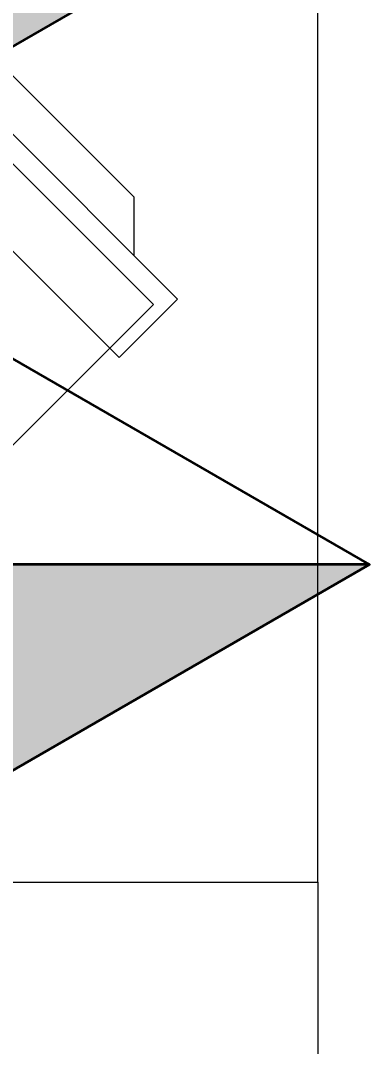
# Model space of a CAD drawing. Header units: inches. Extents: x -12418 to 57169, y -29325 to 19878.
# Drawn here: x 48649.4 to 48817.9, y 6348.1 to 6844.2 of the extents above; entities that cross this region are included whole.
import ezdxf

# ---------------------------------------------------------------- set-up
doc = ezdxf.new("R2010")
doc.units = ezdxf.units.IN
doc.header["$LTSCALE"] = 25
doc.header["$MEASUREMENT"] = 0
doc.linetypes.add('DASHDOT', pattern=[25.4, 12.7, -6.35, 0, -6.35])
doc.layers.get('0').update_dxf_attribs({"color": 8})
for name, color, linetype, lineweight in [('00-Ground Floor$0$LOADING', 253, 'Continuous', 5), ('00-Ground Floor$0$NEW Wall', 166, 'Continuous', 5), ('E-LITE-CLNG-CNDT', 6, 'DASHDOT', 35), ('T-DATA-DEVC-TYPE', 2, 'Continuous', 25), ('T-DATA-WALL @ 100', 33, 'Continuous', 35)]:
    doc.layers.add(name, color=color, linetype=linetype, lineweight=lineweight)
doc.styles.add('DC_Simplex', font='SIMPLEX.shx', dxfattribs={"width": 0.7})

# ---------------------------------------------------------------- blocks, each defined once
blk = doc.blocks.new('00-Ground Floor$0$ITCWLS1-P')
at = {"layer": '00-Ground Floor$0$LOADING'}
for p, q in [((-0.30509, 0.43, 0), (-0.30509, 0.02, 0)), ((-0.26509, 0.43, 0), (-0.26509, 0.02, 0)), ((-0.295, 0.02639), (-0.295, 0.40939)), ((-0.32509, 0.38, 0), (-0.32509, 0.07, 0)), ((-0.32509, 0.07, 0), (-0.30509, 0.05, 0)), ((-0.197, 0.02639), (-0.295, 0.02639)), ((-0.30509, 0.02, 0), (-0.26509, 0.02, 0))]:
    blk.add_line(p, q, dxfattribs=at)
blk = doc.blocks.new('00-Ground Floor$0$GF21042A-P')
for p, q in [((1.4, 0), (1.4, 0.75)), ((0, 0), (1.4, 0))]:
    blk.add_line(p, q)
blk = doc.blocks.new('*X249')
at = {"color": 0}
for p, q in [((5, 3), (5, 3)), ((5, 3), (5, 3)), ((5, 3), (5, 3)), ((5, 3), (5, 3)), ((5, 3), (5, 3)), ((5, 3), (5, 3)), ((5, 3), (5, 3)), ((5, 3), (5, 3)), ((5, 3), (5, 3)), ((5, 3), (5, 3)), ((5, 3), (5, 3)), ((5, 3), (5, 3)), ((5, 3), (5, 3)), ((5, 3), (5, 3)), ((5, 3), (5, 3)), ((5, 3), (5, 3)), ((5, 3), (5, 3)), ((5, 3), (5, 3)), ((5, 3), (5, 3)), ((5, 3), (5, 3)), ((5, 3), (5, 3)), ((5, 3), (5, 3)), ((5, 3), (5, 3)), ((5, 3), (5, 3)), ((5, 3), (5, 3)), ((5, 3), (5, 3)), ((5, 3), (5, 3)), ((5, 3), (5, 3)), ((5, 3), (5, 3)), ((5, 3), (5, 3)), ((5, 3), (5, 3)), ((5, 3), (5, 3)), ((5, 3), (5, 3)), ((5, 3), (5, 3)), ((5, 3), (5, 3)), ((5, 3), (5, 3)), ((5, 3), (5, 3)), ((5, 3), (5, 3)), ((5, 3), (5, 3)), ((5, 3), (5, 3)), ((5, 3), (5, 3)), ((5, 3), (5, 3)), ((5, 3), (5, 3)), ((5, 3), (5, 3)), ((5, 3), (5, 3)), ((5, 3), (5, 3)), ((5, 3), (5, 3)), ((5, 3), (5, 3)), ((5, 3), (5, 3)), ((5, 3), (5, 3)), ((5, 3), (5, 3)), ((5, 3), (5, 3)), ((5, 3), (5, 3)), ((5, 3), (5, 3)), ((5, 3), (5, 3)), ((5, 3), (5, 3)), ((5, 3), (5, 3)), ((5, 3), (5, 3)), ((5, 3), (5, 3)), ((5, 3), (5, 3)), ((5, 3), (5, 3)), ((5, 3), (5, 3)), ((5, 3), (5, 3)), ((5, 3), (5, 3)), ((5, 3), (5, 3)), ((5, 3), (5, 3)), ((6, 3), (5, 3)), ((5, 3), (5, 3)), ((6, 3), (5, 3)), ((5, 3), (5, 3)), ((6, 3), (5, 3)), ((5, 3), (5, 3)), ((6, 3), (5, 3)), ((5, 3), (5, 3)), ((5, 3), (5, 3)), ((5, 3), (5, 3)), ((5, 3), (5, 3)), ((5, 3), (5, 3)), ((5, 3), (5, 3)), ((5, 3), (5, 3)), ((5, 3), (5, 3)), ((5, 3), (5, 3)), ((5, 3), (5, 3)), ((5, 3), (5, 3)), ((5, 3), (5, 3)), ((5, 3), (5, 3)), ((5, 3), (5, 3)), ((5, 3), (5, 3)), ((5, 3), (5, 3)), ((5, 3), (5, 3)), ((5, 3), (5, 3)), ((5, 3), (5, 3)), ((5, 3), (5, 3)), ((5, 3), (5, 3)), ((5, 3), (5, 3)), ((5, 3), (5, 3)), ((6, 3), (6, 3)), ((6, 3), (6, 3)), ((6, 3), (6, 3)), ((6, 3), (6, 3)), ((6, 3), (6, 3)), ((6, 3), (6, 3)), ((6, 3), (6, 3)), ((6, 3), (6, 3)), ((6, 3), (6, 3)), ((6, 3), (6, 3)), ((6, 3), (6, 3)), ((6, 3), (6, 3)), ((6, 3), (6, 3)), ((6, 3), (6, 3)), ((6, 3), (6, 3)), ((6, 3), (6, 3)), ((6, 3), (6, 3)), ((6, 3), (6, 3)), ((6, 3), (6, 3)), ((6, 3), (6, 3)), ((6, 3), (6, 3)), ((6, 3), (6, 3)), ((6, 3), (6, 3)), ((6, 3), (6, 3)), ((6, 3), (6, 3)), ((6, 3), (6, 3)), ((6, 3), (6, 3)), ((6, 3), (6, 3)), ((6, 3), (6, 3)), ((6, 3), (6, 3)), ((6, 3), (6, 3)), ((6, 3), (6, 3)), ((6, 3), (6, 3)), ((6, 3), (6, 3)), ((6, 3), (6, 3)), ((6, 3), (6, 3)), ((6, 3), (6, 3)), ((6, 3), (6, 3)), ((6, 3), (6, 3)), ((6, 3), (6, 3)), ((6, 3), (6, 3)), ((6, 3), (6, 3)), ((6, 3), (6, 3)), ((6, 3), (6, 3)), ((6, 3), (6, 3)), ((6, 3), (6, 3)), ((6, 3), (6, 3)), ((6, 3), (6, 3)), ((6, 3), (6, 3)), ((6, 3), (6, 3)), ((6, 3), (6, 3)), ((6, 3), (6, 3)), ((6, 3), (6, 3)), ((6, 3), (6, 3)), ((6, 3), (6, 3)), ((6, 3), (6, 3)), ((6, 3), (6, 3)), ((6, 3), (6, 3)), ((6, 3), (6, 3)), ((6, 3), (6, 3)), ((6, 3), (6, 3)), ((6, 3), (6, 3)), ((6, 3), (6, 3)), ((6, 3), (6, 3)), ((6, 3), (6, 3)), ((6, 3), (6, 3)), ((6, 3), (6, 3)), ((6, 3), (6, 3)), ((6, 3), (6, 3)), ((6, 3), (6, 3)), ((6, 3), (6, 3)), ((6, 3), (6, 3)), ((6, 3), (6, 3)), ((6, 3), (6, 3)), ((6, 3), (6, 3)), ((6, 3), (6, 3)), ((6, 3), (6, 3)), ((6, 3), (6, 3)), ((6, 3), (6, 3)), ((6, 3), (6, 3)), ((6, 3), (6, 3)), ((6, 3), (6, 3)), ((6, 3), (6, 3)), ((6, 3), (6, 3)), ((6, 3), (6, 3)), ((6, 3), (6, 3)), ((6, 3), (6, 3)), ((6, 3), (6, 3)), ((6, 3), (6, 3)), ((6, 3), (6, 3)), ((6, 3), (6, 3)), ((6, 3), (6, 3)), ((6, 3), (6, 3)), ((6, 3), (6, 3)), ((6, 3), (6, 3)), ((6, 3), (6, 3)), ((6, 3), (6, 3)), ((6, 3), (6, 3)), ((6, 3), (6, 3)), ((6, 3), (6, 3)), ((6, 3), (6, 3)), ((6, 3), (6, 3)), ((6, 3), (6, 3)), ((6, 3), (6, 3)), ((6, 3), (6, 3)), ((6, 3), (6, 3)), ((6, 3), (6, 3)), ((6, 3), (6, 3)), ((6, 3), (6, 3)), ((6, 3), (6, 3)), ((6, 3), (6, 3)), ((6, 3), (6, 3)), ((6, 3), (6, 3)), ((6, 3), (6, 3)), ((6, 3), (6, 3)), ((6, 3), (6, 3)), ((6, 3), (6, 3)), ((6, 3), (6, 3)), ((6, 3), (6, 3)), ((6, 3), (6, 3)), ((6, 3), (6, 3)), ((6, 3), (6, 3)), ((6, 3), (6, 3)), ((6, 3), (6, 3)), ((6, 3), (6, 3)), ((6, 3), (6, 3)), ((6, 3), (6, 3)), ((6, 3), (6, 3)), ((6, 3), (6, 3)), ((6, 3), (6, 3)), ((6, 3), (6, 3)), ((6, 3), (6, 3)), ((6, 3), (6, 3)), ((6, 3), (6, 3)), ((6, 3), (6, 3)), ((6, 3), (6, 3)), ((6, 3), (6, 3)), ((6, 3), (6, 3)), ((6, 3), (6, 3)), ((6, 3), (6, 3)), ((6, 3), (6, 3)), ((6, 3), (6, 3)), ((6, 3), (6, 3)), ((6, 3), (6, 3)), ((6, 3), (6, 3)), ((6, 3), (6, 3)), ((6, 3), (6, 3)), ((6, 3), (6, 3)), ((6, 3), (6, 3)), ((6, 3), (6, 3)), ((6, 3), (6, 3)), ((6, 3), (6, 3)), ((6, 3), (6, 3)), ((6, 3), (6, 3)), ((6, 3), (6, 3)), ((6, 3), (6, 3)), ((6, 3), (6, 3)), ((6, 3), (6, 3)), ((6, 3), (6, 3)), ((6, 3), (6, 3)), ((6, 3), (6, 3)), ((6, 3), (6, 3)), ((6, 3), (6, 3)), ((6, 3), (6, 3)), ((6, 3), (6, 3)), ((6, 3), (6, 3)), ((6, 3), (6, 3)), ((6, 3), (6, 3)), ((6, 3), (6, 3)), ((6, 3), (6, 3)), ((6, 3), (6, 3)), ((6, 3), (6, 3)), ((6, 3), (6, 3)), ((6, 3), (6, 3)), ((6, 3), (6, 3)), ((6, 3), (6, 3)), ((6, 3), (6, 3)), ((6, 3), (6, 3)), ((6, 3), (6, 3)), ((6, 3), (6, 3)), ((6, 3), (6, 3)), ((6, 3), (6, 3)), ((6, 3), (6, 3)), ((6, 3), (6, 3)), ((6, 3), (6, 3)), ((6, 3), (6, 3)), ((6, 3), (6, 3)), ((6, 3), (6, 3)), ((6, 3), (6, 3)), ((6, 3), (6, 3)), ((6, 3), (6, 3)), ((6, 3), (6, 3)), ((6, 3), (6, 3)), ((6, 3), (6, 3)), ((6, 3), (6, 3)), ((6, 3), (6, 3)), ((6, 3), (6, 3)), ((6, 3), (6, 3)), ((6, 3), (6, 3)), ((6, 3), (6, 3)), ((6, 3), (6, 3)), ((6, 3), (6, 3)), ((6, 3), (6, 3)), ((6, 3), (6, 3)), ((6, 3), (5, 3)), ((6, 3), (5, 3)), ((6, 3), (5, 3)), ((6, 3), (5, 3)), ((6, 3), (5, 3)), ((6, 3), (6, 3)), ((6, 3), (6, 3)), ((6, 3), (6, 3)), ((6, 3), (6, 3)), ((6, 3), (6, 3)), ((6, 3), (6, 3)), ((6, 3), (6, 3)), ((6, 3), (6, 3)), ((6, 3), (6, 3)), ((6, 3), (6, 3)), ((6, 3), (6, 3)), ((6, 3), (6, 3)), ((6, 3), (6, 3)), ((6, 3), (6, 3)), ((6, 3), (6, 3)), ((6, 3), (6, 3)), ((6, 3), (6, 3)), ((6, 3), (6, 3)), ((6, 3), (6, 3)), ((6, 3), (6, 3)), ((6, 3), (6, 3)), ((6, 3), (6, 3)), ((6, 3), (6, 3)), ((6, 3), (6, 3)), ((6, 3), (6, 3)), ((6, 3), (6, 3)), ((6, 3), (6, 3)), ((6, 3), (6, 3)), ((6, 3), (6, 3)), ((6, 3), (6, 3)), ((6, 3), (6, 3)), ((6, 3), (6, 3)), ((6, 3), (6, 3)), ((6, 3), (6, 3)), ((6, 3), (6, 3)), ((6, 3), (6, 3)), ((6, 3), (6, 3)), ((6, 3), (6, 3)), ((6, 3), (6, 3)), ((6, 3), (6, 3)), ((6, 3), (6, 3)), ((6, 3), (6, 3)), ((6, 3), (6, 3)), ((6, 3), (6, 3)), ((6, 3), (6, 3)), ((6, 3), (6, 3)), ((6, 3), (6, 3)), ((6, 3), (6, 3)), ((6, 3), (6, 3)), ((6, 3), (6, 3)), ((6, 3), (6, 3)), ((6, 3), (6, 3)), ((6, 3), (6, 3)), ((6, 3), (6, 3)), ((6, 3), (6, 3)), ((6, 3), (6, 3)), ((6, 3), (6, 3)), ((6, 3), (6, 3)), ((6, 3), (6, 3)), ((6, 3), (6, 3)), ((6, 3), (6, 3)), ((6, 3), (6, 3)), ((6, 3), (6, 3)), ((6, 3), (6, 3)), ((6, 3), (6, 3)), ((6, 3), (6, 3)), ((6, 3), (6, 3)), ((6, 3), (6, 3)), ((6, 3), (6, 3)), ((6, 3), (6, 3)), ((6, 3), (6, 3)), ((6, 3), (6, 3)), ((6, 3), (6, 3)), ((6, 3), (6, 3)), ((6, 3), (6, 3)), ((6, 3), (6, 3)), ((6, 3), (6, 3)), ((6, 3), (6, 3)), ((6, 3), (6, 3)), ((6, 3), (6, 3)), ((6, 3), (6, 3)), ((6, 3), (6, 3)), ((6, 3), (6, 3)), ((6, 3), (6, 3)), ((6, 3), (6, 3)), ((6, 3), (6, 3)), ((6, 3), (6, 3)), ((6, 3), (6, 3)), ((6, 3), (6, 3)), ((6, 3), (6, 3)), ((6, 3), (6, 3)), ((6, 3), (6, 3)), ((6, 3), (6, 3)), ((6, 3), (6, 3)), ((6, 3), (6, 3)), ((6, 3), (6, 3)), ((6, 3), (6, 3)), ((6, 3), (6, 3)), ((6, 3), (6, 3)), ((6, 3), (6, 3)), ((6, 3), (6, 3)), ((6, 3), (6, 3)), ((6, 3), (6, 3)), ((6, 3), (6, 3)), ((6, 3), (6, 3)), ((6, 3), (6, 3)), ((6, 3), (6, 3)), ((6, 3), (6, 3)), ((6, 3), (6, 3)), ((6, 3), (6, 3)), ((6, 3), (6, 3)), ((6, 3), (6, 3)), ((6, 3), (6, 3)), ((6, 3), (6, 3)), ((6, 3), (6, 3)), ((6, 3), (6, 3)), ((6, 3), (6, 3)), ((6, 3), (6, 3)), ((6, 3), (6, 3)), ((6, 3), (6, 3)), ((6, 3), (6, 3)), ((6, 3), (6, 3)), ((6, 3), (6, 3)), ((6, 3), (6, 3)), ((6, 3), (6, 3)), ((6, 3), (6, 3)), ((6, 3), (6, 3)), ((6, 3), (6, 3)), ((6, 3), (6, 3)), ((6, 3), (6, 3)), ((6, 3), (6, 3)), ((6, 3), (6, 3)), ((6, 3), (6, 3)), ((6, 3), (6, 3)), ((6, 3), (6, 3)), ((6, 3), (6, 3)), ((6, 3), (6, 3)), ((6, 3), (6, 3)), ((6, 3), (6, 3)), ((6, 3), (6, 3)), ((6, 3), (6, 3)), ((6, 3), (6, 3)), ((6, 3), (6, 3)), ((6, 3), (6, 3)), ((6, 3), (6, 3)), ((6, 3), (6, 3)), ((6, 3), (6, 3)), ((6, 3), (6, 3)), ((6, 3), (6, 3)), ((6, 3), (6, 3)), ((6, 3), (6, 3)), ((6, 3), (6, 3)), ((6, 3), (6, 3)), ((6, 3), (6, 3)), ((6, 3), (6, 3)), ((6, 3), (6, 3)), ((6, 3), (6, 3)), ((6, 3), (6, 3)), ((6, 3), (6, 3)), ((6, 3), (6, 3)), ((6, 3), (6, 3)), ((6, 3), (6, 3)), ((6, 3), (6, 3)), ((6, 3), (6, 3)), ((6, 3), (6, 3)), ((6, 3), (6, 3)), ((6, 3), (6, 3)), ((6, 3), (6, 3)), ((6, 3), (6, 3)), ((6, 3), (6, 3)), ((6, 3), (6, 3)), ((6, 3), (6, 3)), ((6, 3), (6, 3)), ((6, 3), (6, 3)), ((6, 3), (6, 3)), ((6, 3), (6, 3)), ((6, 3), (6, 3)), ((6, 3), (6, 3)), ((6, 3), (6, 3)), ((6, 3), (6, 3)), ((6, 3), (6, 3)), ((6, 3), (6, 3)), ((6, 3), (6, 3)), ((6, 3), (6, 3)), ((6, 3), (6, 3)), ((6, 3), (6, 3)), ((6, 3), (6, 3)), ((6, 3), (6, 3)), ((6, 3), (6, 3)), ((6, 3), (6, 3)), ((6, 3), (6, 3)), ((6, 3), (6, 3)), ((6, 3), (6, 3)), ((6, 3), (6, 3)), ((6, 3), (6, 3)), ((6, 3), (6, 3)), ((6, 3), (6, 3)), ((6, 3), (6, 3)), ((6, 3), (6, 3)), ((6, 3), (6, 3)), ((6, 3), (6, 3)), ((6, 3), (6, 3)), ((6, 3), (6, 3)), ((6, 3), (6, 3)), ((6, 3), (6, 3)), ((6, 3), (6, 3)), ((6, 3), (6, 3)), ((6, 3), (6, 3)), ((6, 3), (6, 3)), ((6, 3), (6, 3)), ((6, 3), (6, 3)), ((6, 3), (6, 3)), ((6, 3), (6, 3)), ((6, 3), (6, 3)), ((6, 3), (6, 3)), ((6, 3), (6, 3)), ((6, 3), (6, 3)), ((6, 3), (6, 3)), ((6, 3), (6, 3)), ((6, 3), (6, 3)), ((6, 3), (6, 3)), ((6, 3), (6, 3)), ((6, 3), (6, 3)), ((6, 3), (6, 3)), ((6, 3), (6, 3)), ((6, 3), (6, 3)), ((6, 3), (6, 3)), ((6, 3), (6, 3)), ((6, 3), (6, 3)), ((6, 3), (6, 3)), ((6, 3), (6, 3)), ((6, 3), (6, 3)), ((6, 3), (6, 3)), ((6, 3), (6, 3)), ((6, 3), (6, 3)), ((6, 3), (6, 3)), ((6, 3), (6, 3)), ((6, 3), (6, 3)), ((6, 3), (6, 3)), ((6, 3), (6, 3)), ((6, 3), (6, 3)), ((6, 3), (6, 3)), ((6, 3), (6, 3)), ((6, 3), (6, 3)), ((6, 3), (6, 3)), ((6, 3), (6, 3)), ((6, 3), (6, 3)), ((6, 3), (6, 3)), ((6, 3), (6, 3)), ((6, 3), (6, 3)), ((6, 3), (6, 3)), ((6, 3), (6, 3)), ((6, 3), (6, 3)), ((6, 3), (6, 3)), ((6, 3), (6, 3)), ((6, 3), (6, 3)), ((6, 3), (6, 3)), ((6, 3), (6, 3)), ((6, 3), (6, 3)), ((6, 3), (6, 3)), ((6, 3), (6, 3)), ((6, 3), (6, 3)), ((6, 3), (6, 3)), ((6, 3), (6, 3)), ((6, 3), (6, 3)), ((6, 3), (6, 3)), ((6, 3), (6, 3)), ((6, 3), (6, 3)), ((6, 3), (6, 3)), ((6, 3), (6, 3)), ((6, 3), (6, 3)), ((6, 3), (6, 3)), ((6, 3), (6, 3)), ((6, 3), (6, 3)), ((6, 3), (6, 3)), ((6, 3), (6, 3)), ((6, 3), (6, 3)), ((6, 3), (6, 3)), ((6, 3), (6, 3)), ((6, 3), (6, 3)), ((6, 3), (6, 3)), ((6, 3), (6, 3)), ((6, 3), (6, 3)), ((6, 3), (6, 3)), ((6, 3), (6, 3)), ((6, 3), (6, 3)), ((6, 3), (6, 3)), ((6, 3), (6, 3)), ((6, 3), (6, 3)), ((6, 3), (6, 3)), ((6, 3), (6, 3)), ((6, 3), (6, 3)), ((6, 3), (6, 3)), ((6, 3), (6, 3)), ((6, 3), (6, 3)), ((6, 3), (6, 3)), ((6, 3), (6, 3)), ((6, 3), (6, 3)), ((6, 3), (6, 3)), ((6, 3), (6, 3)), ((6, 3), (6, 3)), ((6, 3), (6, 3)), ((6, 3), (6, 3)), ((6, 3), (6, 3)), ((6, 3), (6, 3)), ((6, 3), (6, 3)), ((6, 3), (6, 3)), ((6, 3), (6, 3)), ((6, 3), (6, 3)), ((6, 3), (6, 3)), ((6, 3), (6, 3)), ((6, 3), (6, 3)), ((6, 3), (6, 3)), ((6, 3), (6, 3)), ((6, 3), (6, 3)), ((6, 3), (6, 3)), ((6, 3), (6, 3))]:
    blk.add_line(p, q, dxfattribs=at)
blk = doc.blocks.new('*X250')
at = {"color": 0}
for p, q in [((13, 1), (13, 1)), ((13, 1), (13, 1)), ((13, 1), (13, 1)), ((13, 1), (13, 1)), ((13, 1), (13, 1)), ((13, 1), (13, 1)), ((13, 1), (13, 1)), ((13, 1), (13, 1)), ((13, 1), (13, 1)), ((13, 1), (13, 1)), ((13, 1), (13, 1)), ((13, 1), (13, 1)), ((13, 1), (13, 1)), ((13, 1), (13, 1)), ((13, 1), (13, 1)), ((13, 1), (14, 1)), ((13, 1), (14, 1)), ((13, 1), (14, 1)), ((13, 1), (13, 1)), ((13, 1), (13, 1)), ((13, 1), (13, 1)), ((13, 1), (13, 1)), ((13, 1), (13, 1)), ((13, 1), (13, 1)), ((13, 1), (13, 1)), ((13, 1), (13, 1)), ((13, 1), (13, 1)), ((13, 1), (13, 1)), ((13, 1), (13, 1)), ((13, 1), (13, 1)), ((13, 1), (13, 1)), ((13, 1), (13, 1)), ((13, 1), (13, 1)), ((13, 1), (13, 1)), ((13, 1), (13, 1)), ((13, 1), (13, 1)), ((13, 1), (13, 1)), ((13, 1), (13, 1)), ((13, 1), (13, 1)), ((13, 1), (13, 1)), ((13, 1), (13, 1)), ((13, 1), (13, 1)), ((13, 1), (13, 1)), ((13, 1), (13, 1)), ((13, 1), (13, 1)), ((13, 1), (13, 1)), ((13, 1), (13, 1)), ((13, 1), (13, 1)), ((13, 1), (13, 1)), ((13, 1), (13, 1)), ((13, 1), (13, 1)), ((13, 1), (13, 1)), ((13, 1), (13, 1)), ((13, 1), (13, 1)), ((13, 1), (13, 1)), ((13, 1), (13, 1)), ((13, 1), (13, 1)), ((13, 1), (13, 1)), ((13, 1), (13, 1)), ((13, 1), (13, 1)), ((13, 1), (13, 1)), ((13, 1), (13, 1)), ((13, 1), (13, 1)), ((13, 1), (13, 1)), ((13, 1), (13, 1)), ((13, 1), (13, 1)), ((13, 1), (13, 1)), ((13, 1), (13, 1)), ((13, 1), (13, 1)), ((13, 1), (13, 1)), ((13, 1), (13, 1)), ((13, 1), (13, 1)), ((13, 1), (13, 1)), ((13, 1), (13, 1)), ((13, 1), (13, 1)), ((13, 1), (13, 1)), ((13, 1), (13, 1)), ((13, 1), (13, 1)), ((13, 1), (13, 1)), ((13, 1), (13, 1)), ((13, 1), (13, 1)), ((13, 1), (13, 1)), ((13, 1), (13, 1)), ((13, 1), (13, 1)), ((13, 1), (13, 1)), ((13, 1), (13, 1)), ((13, 1), (13, 1)), ((13, 1), (13, 1)), ((13, 1), (13, 1)), ((13, 1), (13, 1)), ((13, 1), (13, 1)), ((13, 1), (13, 1)), ((13, 1), (13, 1)), ((13, 1), (13, 1)), ((13, 1), (13, 1)), ((13, 1), (13, 1)), ((13, 1), (13, 1)), ((13, 1), (13, 1)), ((13, 1), (13, 1)), ((13, 1), (13, 1)), ((13, 1), (13, 1)), ((13, 1), (13, 1)), ((13, 1), (13, 1)), ((13, 1), (13, 1)), ((13, 1), (13, 1)), ((13, 1), (13, 1)), ((13, 1), (13, 1)), ((13, 1), (13, 1)), ((13, 1), (13, 1)), ((13, 1), (13, 1)), ((13, 1), (13, 1)), ((13, 1), (13, 1)), ((13, 1), (13, 1)), ((13, 1), (13, 1)), ((13, 1), (13, 1)), ((13, 1), (13, 1)), ((13, 1), (13, 1)), ((13, 1), (13, 1)), ((13, 1), (13, 1)), ((13, 1), (13, 1)), ((13, 1), (13, 1)), ((13, 1), (13, 1)), ((13, 1), (13, 1)), ((13, 1), (14, 1)), ((13, 0), (13, 0)), ((13, 0), (13, 0)), ((13, 0), (13, 0)), ((13, 0), (13, 0)), ((13, 0), (13, 0)), ((13, 0), (13, 0)), ((13, 0), (13, 0)), ((13, 0), (13, 0)), ((13, 0), (13, 0)), ((13, 0), (13, 0)), ((13, 0), (13, 0)), ((13, 0), (13, 0)), ((13, 0), (13, 0)), ((13, 0), (13, 0)), ((13, 0), (13, 0)), ((13, 0), (13, 0)), ((13, 0), (13, 0)), ((13, 0), (13, 0)), ((13, 0), (13, 0)), ((13, 0), (13, 0)), ((13, 0), (13, 0)), ((13, 0), (13, 0)), ((13, 0), (13, 0)), ((13, 0), (13, 0)), ((13, 0), (13, 0)), ((13, 0), (13, 0)), ((13, 0), (13, 0)), ((13, 0), (13, 0)), ((13, 0), (13, 0)), ((13, 0), (13, 0)), ((13, 0), (13, 0)), ((13, 0), (13, 0)), ((13, 0), (13, 0)), ((13, 0), (13, 0)), ((13, 0), (13, 0)), ((13, 0), (13, 0)), ((13, 0), (13, 0)), ((13, 0), (13, 0)), ((13, 0), (13, 0)), ((13, 0), (13, 0)), ((13, 0), (13, 0)), ((13, 0), (13, 0)), ((13, 0), (13, 0)), ((13, 0), (13, 0)), ((13, 0), (13, 0)), ((13, 0), (13, 0)), ((13, 0), (13, 0)), ((13, 0), (13, 0)), ((13, 0), (14, 0)), ((13, 0), (14, 0)), ((13, 0), (13, 0)), ((13, 0), (14, 0)), ((14, 1), (14, 1)), ((14, 1), (14, 1)), ((14, 1), (14, 1)), ((14, 1), (14, 1)), ((14, 1), (14, 1)), ((14, 1), (14, 1)), ((14, 1), (14, 1)), ((14, 1), (14, 1)), ((14, 1), (14, 1)), ((14, 1), (14, 1)), ((14, 1), (14, 1)), ((14, 1), (14, 1)), ((14, 1), (14, 1)), ((14, 1), (14, 1)), ((14, 1), (14, 1)), ((14, 1), (14, 1)), ((14, 1), (14, 1)), ((14, 1), (14, 1)), ((14, 1), (14, 1)), ((14, 1), (14, 1)), ((14, 1), (14, 1)), ((14, 1), (14, 1)), ((14, 1), (14, 1)), ((14, 1), (14, 1)), ((14, 1), (14, 1)), ((14, 1), (14, 1)), ((14, 1), (14, 1)), ((14, 1), (14, 1)), ((14, 1), (14, 1)), ((14, 1), (14, 1)), ((14, 1), (14, 1)), ((14, 1), (14, 1)), ((14, 1), (14, 1)), ((14, 1), (14, 1)), ((14, 1), (14, 1)), ((14, 1), (14, 1)), ((14, 1), (14, 1)), ((14, 1), (14, 1)), ((14, 1), (14, 1)), ((14, 1), (14, 1)), ((14, 1), (14, 1)), ((14, 1), (14, 1)), ((14, 1), (14, 1)), ((14, 1), (14, 1)), ((14, 1), (14, 1)), ((14, 1), (14, 1)), ((14, 1), (14, 1)), ((14, 1), (14, 1)), ((14, 1), (14, 1)), ((14, 1), (14, 1)), ((14, 1), (14, 1)), ((14, 1), (14, 1)), ((14, 1), (14, 1)), ((14, 1), (14, 1)), ((14, 1), (14, 1)), ((14, 1), (14, 1)), ((14, 1), (14, 1)), ((14, 1), (14, 1)), ((14, 1), (14, 1)), ((14, 1), (14, 1)), ((14, 1), (14, 1)), ((14, 1), (14, 1)), ((14, 1), (14, 1)), ((14, 1), (14, 1)), ((14, 1), (14, 1)), ((14, 1), (14, 1)), ((14, 1), (14, 1)), ((14, 1), (14, 1)), ((14, 1), (14, 1)), ((14, 1), (14, 1)), ((14, 1), (14, 1)), ((14, 1), (14, 1)), ((14, 1), (14, 1)), ((14, 1), (14, 1)), ((14, 1), (14, 1)), ((14, 1), (14, 1)), ((14, 1), (14, 1)), ((14, 1), (14, 1)), ((14, 1), (14, 1)), ((14, 1), (14, 1)), ((14, 1), (14, 1)), ((14, 1), (14, 1)), ((14, 1), (14, 1)), ((14, 1), (14, 1)), ((14, 1), (14, 1)), ((14, 1), (14, 1)), ((14, 1), (14, 1)), ((14, 1), (14, 1)), ((14, 1), (14, 1)), ((14, 1), (14, 1)), ((14, 1), (14, 1)), ((14, 1), (14, 1)), ((14, 1), (14, 1)), ((14, 1), (14, 1)), ((14, 0), (14, 0)), ((14, 0), (14, 0)), ((14, 0), (14, 0)), ((14, 0), (14, 0)), ((14, 0), (14, 0)), ((14, 0), (14, 0)), ((14, 0), (14, 0)), ((14, 0), (14, 0)), ((14, 0), (14, 0)), ((14, 0), (14, 0)), ((14, 0), (14, 0)), ((14, 0), (14, 0)), ((14, 0), (14, 0)), ((14, 0), (14, 0)), ((14, 0), (14, 0)), ((14, 0), (14, 0)), ((14, 0), (14, 0)), ((14, 0), (14, 0)), ((14, 0), (14, 0)), ((14, 0), (14, 0)), ((14, 0), (14, 0)), ((14, 0), (14, 0)), ((14, 0), (14, 0)), ((14, 0), (14, 0)), ((14, 0), (14, 0)), ((14, 0), (14, 0)), ((14, 0), (14, 0)), ((14, 0), (14, 0)), ((14, 0), (14, 0)), ((14, 0), (14, 0)), ((14, 0), (14, 0)), ((14, 0), (14, 0)), ((14, 0), (14, 0)), ((14, 0), (14, 0)), ((14, 0), (14, 0)), ((14, 0), (14, 0)), ((14, 0), (14, 0)), ((14, 0), (14, 0)), ((14, 0), (14, 0)), ((14, 0), (14, 0)), ((14, 0), (14, 0)), ((14, 0), (14, 0)), ((14, 0), (14, 0)), ((14, 0), (14, 0)), ((14, 0), (14, 0)), ((14, 0), (14, 0)), ((14, 0), (14, 0)), ((14, 0), (14, 0)), ((13, 0), (13, 0)), ((13, 0), (14, 0)), ((13, 0), (13, 0)), ((13, 0), (14, 0)), ((13, 0), (13, 0)), ((13, 0), (14, 0)), ((13, 0), (13, 0)), ((13, 0), (13, 0)), ((13, 0), (13, 0)), ((13, 0), (13, 0)), ((13, 0), (14, 0)), ((13, 0), (13, 0)), ((13, 0), (14, 0)), ((13, 0), (13, 0)), ((13, 0), (14, 0)), ((13, 0), (13, 0)), ((13, 0), (14, 0)), ((13, 0), (13, 0)), ((13, 0), (14, 0)), ((13, 0), (13, 0)), ((13, 0), (14, 0)), ((13, 0), (13, 0)), ((13, 0), (14, 0)), ((13, 0), (13, 0)), ((13, 0), (13, 0)), ((13, 0), (13, 0)), ((13, 0), (14, 0)), ((13, 0), (13, 0)), ((13, 0), (14, 0)), ((13, 0), (13, 0)), ((13, 0), (14, 0)), ((13, 0), (13, 0)), ((13, 0), (14, 0)), ((13, 0), (13, 0)), ((13, 0), (13, 0)), ((13, 0), (13, 0)), ((13, 0), (13, 0)), ((13, 0), (13, 0)), ((13, 0), (13, 0)), ((13, 0), (13, 0)), ((13, 0), (13, 0)), ((13, 0), (13, 0)), ((13, 0), (13, 0)), ((13, 0), (13, 0)), ((13, 0), (13, 0)), ((13, 0), (13, 0)), ((13, 0), (13, 0)), ((13, 0), (13, 0)), ((13, 0), (13, 0)), ((13, 0), (13, 0)), ((13, 0), (13, 0)), ((13, 0), (13, 0)), ((13, 0), (13, 0)), ((13, 0), (13, 0)), ((13, 0), (13, 0)), ((13, 0), (13, 0)), ((13, 0), (13, 0)), ((13, 0), (13, 0)), ((13, 0), (13, 0)), ((13, 0), (13, 0)), ((13, 0), (13, 0)), ((13, 0), (13, 0)), ((13, 0), (13, 0)), ((13, 0), (13, 0)), ((13, -1), (13, -1)), ((13, -1), (13, -1)), ((13, -1), (13, -1)), ((13, -1), (13, -1)), ((13, -1), (13, -1)), ((13, -1), (14, -1)), ((13, -1), (13, -1)), ((14, 0), (14, 0)), ((14, 0), (14, 0)), ((14, 0), (14, 0)), ((14, 0), (14, 0)), ((14, 0), (14, 0)), ((14, 0), (14, 0)), ((14, 0), (14, 0)), ((14, 0), (14, 0)), ((14, 0), (14, 0)), ((14, 0), (14, 0)), ((14, 0), (14, 0)), ((14, 0), (14, 0)), ((14, 0), (14, 0)), ((14, 0), (14, 0)), ((14, 0), (14, 0)), ((13, 0), (14, 0)), ((14, 0), (14, 0)), ((14, 0), (14, 0)), ((14, 0), (14, 0)), ((14, 0), (14, 0)), ((14, 0), (14, 0)), ((14, 0), (14, 0)), ((14, 0), (14, 0)), ((14, 0), (14, 0)), ((14, 0), (14, 0)), ((14, 0), (14, 0)), ((14, 0), (14, 0)), ((14, 0), (14, 0)), ((14, 0), (14, 0)), ((14, 0), (14, 0)), ((14, 0), (14, 0)), ((14, 0), (14, 0)), ((14, 0), (14, 0)), ((14, 0), (14, 0)), ((14, 0), (14, 0)), ((14, 0), (14, 0)), ((14, 0), (14, 0)), ((14, 0), (14, 0)), ((14, 0), (14, 0)), ((14, 0), (14, 0)), ((14, 0), (14, 0)), ((14, 0), (14, 0)), ((14, 0), (14, 0)), ((14, 0), (14, 0)), ((14, 0), (14, 0)), ((14, 0), (14, 0)), ((14, 0), (14, 0)), ((14, 0), (14, 0)), ((14, 0), (14, 0)), ((14, 0), (14, 0)), ((14, -1), (14, -1)), ((14, -1), (14, -1)), ((14, -1), (14, -1)), ((14, -1), (14, -1)), ((14, -1), (14, -1))]:
    blk.add_line(p, q, dxfattribs=at)
blk = doc.blocks.new('00-Ground Floor$0$GF21046-P')
for p, q in [((0.4, 0.45), (-0.4, 0.45)), ((0.4, 0), (0.4, 0.45))]:
    blk.add_line(p, q)
for points in [[(0.4, 0.45), (0.4, 0.45), (0.4, 0.45), (0.4, 0.45), (0.4, 0.45), (0.4, 0.45), (0.4, 0.45), (0.4, 0.45), (0.4, 0.45), (0.4, 0.45), (0.4, 0.45), (0.4, 0.45), (0.4, 0.45), (0.4, 0.45), (0.4, 0.45), (0.4, 0.45), (0.4, 0.45), (0.4, 0.45), (0.4, 0.45), (0.4, 0.45), (0.4, 0.45), (0.4, 0.45), (0.4, 0.45), (0.4, 0.45), (0.4, 0.45), (0.4, 0.45), (0.4, 0.45), (0.4, 0.45), (0.4, 0.45), (0.4, 0.45), (0.4, 0.45), (0.4, 0.45), (0.4, 0.45), (0.4, 0.45), (0.4, 0.45), (0.4, 0.45), (0.4, 0.45), (0.4, 0.45), (0.4, 0.45), (0.4, 0.45), (0.4, 0.45), (0.4, 0.45), (0.4, 0.45), (0.4, 0.45), (0.4, 0.45), (0.4, 0.45), (0.4, 0.45), (0.4, 0.45), (0.4, 0.45), (0.4, 0.45), (0.4, 0.45), (0.4, 0.45), (0.4, 0.45), (0.4, 0.45), (0.4, 0.45), (0.4, 0.45), (0.4, 0.45), (0.4, 0.45), (0.4, 0.45), (0.4, 0.45), (0.4, 0.45), (0.4, 0.45), (0.4, 0.45), (0.4, 0.45), (0.4, 0.45), (0.4, 0.45), (0.4, 0.45), (0.4, 0.45), (0.4, 0.45), (0.4, 0.45), (0.4, 0.45), (0.4, 0.45), (0.4, 0.45), (0.4, 0.45), (0.4, 0.45), (0.4, 0.45), (0.4, 0.45), (0.4, 0.45), (0.4, 0.45), (0.4, 0.45), (0.4, 0.45), (0.4, 0.45), (0.4, 0.45), (0.4, 0.45), (0.4, 0.45), (0.4, 0.45), (0.4, 0.45), (0.4, 0.45), (0.4, 0.45), (0.4, 0.45), (0.4, 0.45), (0.4, 0.45), (0.4, 0.45), (0.4, 0.45), (0.4, 0.45), (0.4, 0.45), (0.4, 0.45), (0.4, 0.45), (0.4, 0.45), (0.4, 0.45), (0.4, 0.45), (0.4, 0.45), (0.4, 0.45), (0.4, 0.45), (0.4, 0.45), (0.4, 0.45), (0.4, 0.45), (0.4, 0.45), (0.4, 0.45), (0.4, 0.45), (0.4, 0.45), (0.4, 0.45), (0.4, 0.45), (0.4, 0.45), (0.4, 0.45), (0.4, 0.45), (0.4, 0.45), (0.4, 0.45), (0.4, 0.45), (0.4, 0.45), (0.4, 0.45), (0.4, 0.45), (0.4, 0.45), (0.4, 0.45), (0.4, 0.45), (0.4, 0.45), (0.4, 0.45), (0.4, 0.45), (0.4, 0.45), (0.4, 0.45), (0.4, 0.45), (0.4, 0.45), (0.4, 0.45), (0.4, 0.45), (0.4, 0.45), (0.4, 0.45), (0.4, 0.45), (0.4, 0.45), (0.4, 0.45), (0.4, 0.45), (0.4, 0.45), (0.4, 0.45), (0.4, 0.45), (0.4, 0.45), (0.4, 0.45), (0.4, 0.45), (0.4, 0.45), (0.4, 0.45), (0.4, 0.45), (0.4, 0.45), (0.4, 0.45), (0.4, 0.45), (0.4, 0.45), (0.4, 0.45), (0.4, 0.45), (0.4, 0.45), (0.4, 0.45), (0.4, 0.45), (0.4, 0.45), (0.4, 0.45), (0.4, 0.45), (0.4, 0.45), (0.4, 0.45), (0.4, 0.45), (0.4, 0.45), (0.4, 0.45), (0.4, 0.45), (0.4, 0.45), (0.4, 0.45), (0.4, 0.45), (0.4, 0.45), (0.4, 0.45), (0.4, 0.45), (0.4, 0.45), (0.4, 0.45), (0.4, 0.45), (0.4, 0.45), (0.4, 0.45), (0.4, 0.45), (0.4, 0.45), (0.4, 0.45), (0.4, 0.45), (0.4, 0.45), (0.4, 0.45), (0.4, 0.45), (0.4, 0.45), (0.4, 0.45), (0.4, 0.45), (0.4, 0.45), (0.4, 0.45), (0.4, 0.45), (0.4, 0.45), (0.4, 0.45), (0.4, 0.45), (0.4, 0.45), (0.4, 0.45), (0.4, 0.45), (0.4, 0.45), (0.4, 0.45), (0.4, 0.45), (0.4, 0.45), (0.4, 0.45), (0.4, 0.45), (0.4, 0.45), (0.4, 0.45), (0.4, 0.45), (0.4, 0.45), (0.4, 0.45), (0.4, 0.45), (0.4, 0.45), (0.4, 0.45), (0.4, 0.45), (0.4, 0.45), (0.4, 0.45), (0.4, 0.45), (0.4, 0.45), (0.4, 0.45), (0.4, 0.45), (0.4, 0.45)], [(0.4, 0.45), (0.4, 0.45), (0.4, 0.45), (0.4, 0.45), (0.4, 0.45), (0.4, 0.45), (0.4, 0.45), (0.4, 0.45), (0.4, 0.45), (0.4, 0.45), (0.4, 0.45), (0.4, 0.45), (0.4, 0.45), (0.4, 0.45), (0.4, 0.45), (0.4, 0.45), (0.4, 0.45), (0.4, 0.45), (0.4, 0.45), (0.4, 0.45), (0.4, 0.45), (0.4, 0.45), (0.4, 0.45), (0.4, 0.45), (0.4, 0.45), (0.4, 0.45), (0.4, 0.45), (0.4, 0.45), (0.4, 0.45), (0.4, 0.45), (0.4, 0.45), (0.4, 0.45), (0.4, 0.45), (0.4, 0.45), (0.4, 0.45), (0.4, 0.45), (0.4, 0.45), (0.4, 0.45), (0.4, 0.45), (0.4, 0.45), (0.4, 0.45), (0.4, 0.45), (0.4, 0.45), (0.4, 0.45), (0.4, 0.45), (0.4, 0.45), (0.4, 0.45), (0.4, 0.45), (0.4, 0.45), (0.4, 0.45), (0.4, 0.45), (0.4, 0.45), (0.4, 0.45), (0.4, 0.45), (0.4, 0.45), (0.4, 0.45), (0.4, 0.45), (0.4, 0.45), (0.4, 0.45), (0.4, 0.45), (0.4, 0.45), (0.4, 0.45), (0.4, 0.45), (0.4, 0.45), (0.4, 0.45), (0.4, 0.45), (0.4, 0.45), (0.4, 0.45), (0.4, 0.45), (0.4, 0.45), (0.4, 0.45), (0.4, 0.45), (0.4, 0.45), (0.4, 0.45), (0.4, 0.45), (0.4, 0.45), (0.4, 0.45), (0.4, 0.45), (0.4, 0.45), (0.4, 0.45), (0.4, 0.45), (0.4, 0.45), (0.4, 0.45), (0.4, 0.45), (0.4, 0.45), (0.4, 0.45), (0.4, 0.45), (0.4, 0.45), (0.4, 0.45), (0.4, 0.45), (0.4, 0.45), (0.4, 0.45), (0.4, 0.45), (0.4, 0.45), (0.4, 0.45), (0.4, 0.45), (0.4, 0.45), (0.4, 0.45), (0.4, 0.45), (0.4, 0.45), (0.4, 0.45), (0.4, 0.45), (0.4, 0.45), (0.4, 0.45), (0.4, 0.45), (0.4, 0.45), (0.4, 0.45), (0.4, 0.45), (0.4, 0.45), (0.4, 0.45), (0.4, 0.45), (0.4, 0.45), (0.4, 0.45), (0.4, 0.45), (0.4, 0.45), (0.4, 0.45), (0.4, 0.45), (0.4, 0.45), (0.4, 0.45), (0.4, 0.45), (0.4, 0.45), (0.4, 0.45), (0.4, 0.45), (0.4, 0.45), (0.4, 0.45), (0.4, 0.45), (0.4, 0.45), (0.4, 0.45), (0.4, 0.45), (0.4, 0.45), (0.4, 0.45), (0.4, 0.45), (0.4, 0.45), (0.4, 0.45), (0.4, 0.45), (0.4, 0.45), (0.4, 0.45), (0.4, 0.45), (0.4, 0.45), (0.4, 0.45), (0.4, 0.45), (0.4, 0.45), (0.4, 0.45), (0.4, 0.45), (0.4, 0.45), (0.4, 0.45), (0.4, 0.45), (0.4, 0.45), (0.4, 0.45), (0.4, 0.45), (0.4, 0.45), (0.4, 0.45), (0.4, 0.45), (0.4, 0.45), (0.4, 0.45), (0.4, 0.45), (0.4, 0.45), (0.4, 0.45), (0.4, 0.45), (0.4, 0.45), (0.4, 0.45), (0.4, 0.45), (0.4, 0.45), (0.4, 0.45), (0.4, 0.45), (0.4, 0.45), (0.4, 0.45), (0.4, 0.45), (0.4, 0.45), (0.4, 0.45), (0.4, 0.45), (0.4, 0.45), (0.4, 0.45), (0.4, 0.45), (0.4, 0.45), (0.4, 0.45), (0.4, 0.45), (0.4, 0.45), (0.4, 0.45), (0.4, 0.45), (0.4, 0.45), (0.4, 0.45), (0.4, 0.45), (0.4, 0.45), (0.4, 0.45), (0.4, 0.45), (0.4, 0.45), (0.4, 0.45), (0.4, 0.45), (0.4, 0.45), (0.4, 0.45), (0.4, 0.45), (0.4, 0.45), (0.4, 0.45), (0.4, 0.45), (0.4, 0.45), (0.4, 0.45), (0.4, 0.45), (0.4, 0.45), (0.4, 0.45), (0.4, 0.45), (0.4, 0.45), (0.4, 0.45), (0.4, 0.45), (0.4, 0.45), (0.4, 0.45), (0.4, 0.45), (0.4, 0.45), (0.4, 0.45), (0.4, 0.45), (0.4, 0.45), (0.4, 0.45), (0.4, 0.45), (0.4, 0.45)], [(0.4, 0.45), (0.4, 0.45), (0.4, 0.45), (0.4, 0.45), (0.4, 0.45), (0.4, 0.45), (0.4, 0.45), (0.4, 0.45), (0.4, 0.45), (0.4, 0.45), (0.4, 0.45), (0.4, 0.45), (0.4, 0.45), (0.4, 0.45), (0.4, 0.45), (0.4, 0.45), (0.4, 0.45), (0.4, 0.45), (0.4, 0.45), (0.4, 0.45), (0.4, 0.45), (0.4, 0.45), (0.4, 0.45), (0.4, 0.45), (0.4, 0.45), (0.4, 0.45), (0.4, 0.45), (0.4, 0.45), (0.4, 0.45), (0.4, 0.45), (0.4, 0.45), (0.4, 0.45), (0.4, 0.45), (0.4, 0.45), (0.4, 0.45), (0.4, 0.45), (0.4, 0.45), (0.4, 0.45), (0.4, 0.45), (0.4, 0.45), (0.4, 0.45), (0.4, 0.45), (0.4, 0.45), (0.4, 0.45), (0.4, 0.45), (0.4, 0.45), (0.4, 0.45), (0.4, 0.45), (0.4, 0.45), (0.4, 0.45), (0.4, 0.45), (0.4, 0.45), (0.4, 0.45), (0.4, 0.45), (0.4, 0.45), (0.4, 0.45), (0.4, 0.45), (0.4, 0.45), (0.4, 0.45), (0.4, 0.45), (0.4, 0.45), (0.4, 0.45), (0.4, 0.45), (0.4, 0.45), (0.4, 0.45), (0.4, 0.45), (0.4, 0.45), (0.4, 0.45), (0.4, 0.45), (0.4, 0.45), (0.4, 0.45), (0.4, 0.45), (0.4, 0.45), (0.4, 0.45), (0.4, 0.45), (0.4, 0.45), (0.4, 0.45), (0.4, 0.45), (0.4, 0.45), (0.4, 0.45), (0.4, 0.45), (0.4, 0.45), (0.4, 0.45), (0.4, 0.45), (0.4, 0.45), (0.4, 0.45), (0.4, 0.45), (0.4, 0.45), (0.4, 0.45), (0.4, 0.45), (0.4, 0.45), (0.4, 0.45), (0.4, 0.45), (0.4, 0.45), (0.4, 0.45), (0.4, 0.45), (0.4, 0.45), (0.4, 0.45), (0.4, 0.45), (0.4, 0.45), (0.4, 0.45), (0.4, 0.45), (0.4, 0.45), (0.4, 0.45), (0.4, 0.45), (0.4, 0.45), (0.4, 0.45), (0.4, 0.45), (0.4, 0.45), (0.4, 0.45), (0.4, 0.45), (0.4, 0.45), (0.4, 0.45), (0.4, 0.45), (0.4, 0.45), (0.4, 0.45), (0.4, 0.45), (0.4, 0.45), (0.4, 0.45), (0.4, 0.45), (0.4, 0.45), (0.4, 0.45), (0.4, 0.45), (0.4, 0.45), (0.4, 0.45), (0.4, 0.45), (0.4, 0.45), (0.4, 0.45), (0.4, 0.45), (0.4, 0.45), (0.4, 0.45), (0.4, 0.45), (0.4, 0.45), (0.4, 0.45), (0.4, 0.45), (0.4, 0.45), (0.4, 0.45), (0.4, 0.45), (0.4, 0.45), (0.4, 0.45), (0.4, 0.45), (0.4, 0.45), (0.4, 0.45), (0.4, 0.45), (0.4, 0.45), (0.4, 0.45), (0.4, 0.45), (0.4, 0.45), (0.4, 0.45), (0.4, 0.45), (0.4, 0.45), (0.4, 0.45), (0.4, 0.45), (0.4, 0.45), (0.4, 0.45), (0.4, 0.45), (0.4, 0.45), (0.4, 0.45), (0.4, 0.45), (0.4, 0.45), (0.4, 0.45), (0.4, 0.45), (0.4, 0.45), (0.4, 0.45), (0.4, 0.45), (0.4, 0.45), (0.4, 0.45), (0.4, 0.45), (0.4, 0.45), (0.4, 0.45), (0.4, 0.45), (0.4, 0.45), (0.4, 0.45), (0.4, 0.45), (0.4, 0.45), (0.4, 0.45), (0.4, 0.45), (0.4, 0.45), (0.4, 0.45), (0.4, 0.45), (0.4, 0.45), (0.4, 0.45), (0.4, 0.45), (0.4, 0.45), (0.4, 0.45), (0.4, 0.45), (0.4, 0.45), (0.4, 0.45), (0.4, 0.45), (0.4, 0.45), (0.4, 0.45), (0.4, 0.45), (0.4, 0.45), (0.4, 0.45), (0.4, 0.45), (0.4, 0.45), (0.4, 0.45), (0.4, 0.45), (0.4, 0.45), (0.4, 0.45), (0.4, 0.45), (0.4, 0.45), (0.4, 0.45), (0.4, 0.45), (0.4, 0.45), (0.4, 0.45), (0.4, 0.45), (0.4, 0.45), (0.4, 0.45), (0.4, 0.45), (0.4, 0.45), (0.4, 0.45), (0.4, 0.45), (0.4, 0.45), (0.4, 0.45), (0.4, 0.45), (0.4, 0.45), (0.4, 0.45), (0.4, 0.45), (0.4, 0.45), (0.4, 0.45), (0.4, 0.45), (0.4, 0.45), (0.4, 0.45), (0.4, 0.45), (0.4, 0.45), (0.4, 0.45), (0.4, 0.45), (0.4, 0.45), (0.4, 0.45), (0.4, 0.45), (0.4, 0.45), (0.4, 0.45), (0.4, 0.45), (0.4, 0.45), (0.4, 0.45), (0.4, 0.45), (0.4, 0.45), (0.4, 0.45), (0.4, 0.45), (0.4, 0.45), (0.4, 0.45), (0.4, 0.45), (0.4, 0.45), (0.4, 0.45), (0.4, 0.45), (0.4, 0.45), (0.4, 0.45), (0.4, 0.45), (0.4, 0.45), (0.4, 0.45), (0.4, 0.45), (0.4, 0.45), (0.4, 0.45), (0.4, 0.45), (0.4, 0.45), (0.4, 0.45), (0.4, 0.45), (0.4, 0.45), (0.4, 0.45), (0.4, 0.45), (0.4, 0.45), (0.4, 0.45), (0.4, 0.45), (0.4, 0.45), (0.4, 0.45), (0.4, 0.45), (0.4, 0.45), (0.4, 0.45), (0.4, 0.45), (0.4, 0.45), (0.4, 0.45), (0.4, 0.45), (0.4, 0.45), (0.4, 0.45), (0.4, 0.45), (0.4, 0.45)]]:
    blk.add_lwpolyline(points, close=True)
at = {"layer": '00-Ground Floor$0$NEW Wall', "color": 8, "linetype": 'Continuous'}
for points in [[(0.4, 0.45), (0.4, 0.45), (0.4, 0.45), (0.4, 0.45), (0.4, 0.45), (0.4, 0.45), (0.4, 0.45), (0.4, 0.45), (0.4, 0.45)], [(0.4, 0.45), (0.4, 0.45), (0.4, 0.45), (0.4, 0.45), (0.4, 0.45), (0.4, 0.45), (0.4, 0.45), (0.4, 0.45), (0.4, 0.45), (0.4, 0.45)], [(0.4, 0.45), (0.4, 0.45), (0.4, 0.45), (0.4, 0.45), (0.4, 0.45), (0.4, 0.45), (0.4, 0.45), (0.4, 0.45), (0.4, 0.45), (0.4, 0.45), (0.4, 0.45), (0.4, 0.45), (0.4, 0.45), (0.4, 0.45), (0.4, 0.45), (0.4, 0.45), (0.4, 0.45), (0.4, 0.45)], [(0.4, 0.45), (0.4, 0.45), (0.4, 0.45), (0.4, 0.45), (0.4, 0.45), (0.4, 0.45), (0.4, 0.45)], [(0.4, 0.45), (0.4, 0.45), (0.4, 0.45), (0.4, 0.45), (0.4, 0.45), (0.4, 0.45), (0.4, 0.45), (0.4, 0.45)], [(0.4, 0.45), (0.4, 0.45), (0.4, 0.45), (0.4, 0.45), (0.4, 0.45), (0.4, 0.45), (0.4, 0.45), (0.4, 0.45), (0.4, 0.45), (0.4, 0.45), (0.4, 0.45), (0.4, 0.45)], [(0.4, 0.45), (0.4, 0.45), (0.4, 0.45), (0.4, 0.45), (0.4, 0.45), (0.4, 0.45), (0.4, 0.45), (0.4, 0.45), (0.4, 0.45), (0.4, 0.45)], [(0.4, 0.45), (0.4, 0.45), (0.4, 0.45), (0.4, 0.45), (0.4, 0.45), (0.4, 0.45), (0.4, 0.45), (0.4, 0.45), (0.4, 0.45), (0.4, 0.45), (0.4, 0.45), (0.4, 0.45), (0.4, 0.45), (0.4, 0.45), (0.4, 0.45)], [(0.4, 0.45), (0.4, 0.45), (0.4, 0.45), (0.4, 0.45), (0.4, 0.45), (0.4, 0.45), (0.4, 0.45), (0.4, 0.45), (0.4, 0.45), (0.4, 0.45)], [(0.4, 0.45), (0.4, 0.45), (0.4, 0.45), (0.4, 0.45), (0.4, 0.45), (0.4, 0.45), (0.4, 0.45), (0.4, 0.45), (0.4, 0.45), (0.4, 0.45)], [(0.4, 0.45), (0.4, 0.45), (0.4, 0.45), (0.4, 0.45), (0.4, 0.45), (0.4, 0.45), (0.4, 0.45), (0.4, 0.45), (0.4, 0.45), (0.4, 0.45), (0.4, 0.45), (0.4, 0.45), (0.4, 0.45), (0.4, 0.45), (0.4, 0.45), (0.4, 0.45), (0.4, 0.45), (0.4, 0.45), (0.4, 0.45), (0.4, 0.45), (0.4, 0.45), (0.4, 0.45), (0.4, 0.45), (0.4, 0.45), (0.4, 0.45), (0.4, 0.45), (0.4, 0.45), (0.4, 0.45), (0.4, 0.45), (0.4, 0.45), (0.4, 0.45), (0.4, 0.45), (0.4, 0.45), (0.4, 0.45), (0.4, 0.45), (0.4, 0.45), (0.4, 0.45), (0.4, 0.45), (0.4, 0.45), (0.4, 0.45), (0.4, 0.45), (0.4, 0.45), (0.4, 0.45), (0.4, 0.45), (0.4, 0.45), (0.4, 0.45), (0.4, 0.45), (0.4, 0.45), (0.4, 0.45), (0.4, 0.45), (0.4, 0.45), (0.4, 0.45), (0.4, 0.45), (0.4, 0.45), (0.4, 0.45), (0.4, 0.45), (0.4, 0.45), (0.4, 0.45), (0.4, 0.45), (0.4, 0.45), (0.4, 0.45), (0.4, 0.45), (0.4, 0.45), (0.4, 0.45), (0.4, 0.45), (0.4, 0.45), (0.4, 0.45), (0.4, 0.45), (0.4, 0.45), (0.4, 0.45), (0.4, 0.45), (0.4, 0.45), (0.4, 0.45), (0.4, 0.45), (0.4, 0.45), (0.4, 0.45), (0.4, 0.45), (0.4, 0.45), (0.4, 0.45), (0.4, 0.45), (0.4, 0.45), (0.4, 0.45), (0.4, 0.45), (0.4, 0.45), (0.4, 0.45), (0.4, 0.45), (0.4, 0.45), (0.4, 0.45), (0.4, 0.45), (0.4, 0.45), (0.4, 0.45), (0.4, 0.45), (0.4, 0.45), (0.4, 0.45), (0.4, 0.45), (0.4, 0.45), (0.4, 0.45), (0.4, 0.45), (0.4, 0.45), (0.4, 0.45), (0.4, 0.45), (0.4, 0.45), (0.4, 0.45), (0.4, 0.45), (0.4, 0.45), (0.4, 0.45), (0.4, 0.45), (0.4, 0.45), (0.4, 0.45), (0.4, 0.45), (0.4, 0.45)], [(0.4, 0.45), (0.4, 0.45), (0.4, 0.45), (0.4, 0.45), (0.4, 0.45), (0.4, 0.45), (0.4, 0.45)], [(0.4, 0.45), (0.4, 0.45), (0.4, 0.45), (0.4, 0.45), (0.4, 0.45), (0.4, 0.45), (0.4, 0.45), (0.4, 0.45), (0.4, 0.45), (0.4, 0.45), (0.4, 0.45), (0.4, 0.45), (0.4, 0.45), (0.4, 0.45), (0.4, 0.45), (0.4, 0.45), (0.4, 0.45), (0.4, 0.45), (0.4, 0.45), (0.4, 0.45), (0.4, 0.45), (0.4, 0.45), (0.4, 0.45), (0.4, 0.45), (0.4, 0.45), (0.4, 0.45), (0.4, 0.45), (0.4, 0.45), (0.4, 0.45), (0.4, 0.45), (0.4, 0.45), (0.4, 0.45), (0.4, 0.45), (0.4, 0.45), (0.4, 0.45), (0.4, 0.45), (0.4, 0.45), (0.4, 0.45), (0.4, 0.45), (0.4, 0.45), (0.4, 0.45), (0.4, 0.45), (0.4, 0.45), (0.4, 0.45), (0.4, 0.45), (0.4, 0.45), (0.4, 0.45), (0.4, 0.45), (0.4, 0.45), (0.4, 0.45), (0.4, 0.45), (0.4, 0.45), (0.4, 0.45), (0.4, 0.45), (0.4, 0.45), (0.4, 0.45), (0.4, 0.45), (0.4, 0.45), (0.4, 0.45), (0.4, 0.45), (0.4, 0.45), (0.4, 0.45), (0.4, 0.45), (0.4, 0.45), (0.4, 0.45), (0.4, 0.45), (0.4, 0.45), (0.4, 0.45), (0.4, 0.45), (0.4, 0.45), (0.4, 0.45), (0.4, 0.45), (0.4, 0.45), (0.4, 0.45), (0.4, 0.45), (0.4, 0.45), (0.4, 0.45), (0.4, 0.45), (0.4, 0.45), (0.4, 0.45), (0.4, 0.45), (0.4, 0.45), (0.4, 0.45), (0.4, 0.45), (0.4, 0.45), (0.4, 0.45), (0.4, 0.45), (0.4, 0.45), (0.4, 0.45)], [(0.4, 0.45), (0.4, 0.45), (0.4, 0.45), (0.4, 0.45), (0.4, 0.45), (0.4, 0.45), (0.4, 0.45), (0.4, 0.45), (0.4, 0.45), (0.4, 0.45), (0.4, 0.45), (0.4, 0.45), (0.4, 0.45), (0.4, 0.45), (0.4, 0.45), (0.4, 0.45), (0.4, 0.45)]]:
    blk.add_lwpolyline(points, dxfattribs=at)
at = {"layer": '00-Ground Floor$0$NEW Wall', "color": 7, "linetype": 'Continuous'}
blk.add_lwpolyline([(0.4, 0.45), (0.4, 0.45), (0.4, 0.45), (0.4, 0.45), (0.4, 0.45), (0.4, 0.45), (0.4, 0.45), (0.4, 0.45), (0.4, 0.45), (0.4, 0.45), (0.4, 0.45), (0.4, 0.45), (0.4, 0.45), (0.4, 0.45), (0.4, 0.45), (0.4, 0.45), (0.4, 0.45), (0.4, 0.45), (0.4, 0.45), (0.4, 0.45), (0.4, 0.45), (0.4, 0.45), (0.4, 0.45), (0.4, 0.45), (0.4, 0.45), (0.4, 0.45), (0.4, 0.45), (0.4, 0.45), (0.4, 0.45), (0.4, 0.45), (0.4, 0.45), (0.4, 0.45), (0.4, 0.45), (0.4, 0.45), (0.4, 0.45), (0.4, 0.45), (0.4, 0.45), (0.4, 0.45), (0.4, 0.45), (0.4, 0.45), (0.4, 0.45), (0.4, 0.45), (0.4, 0.45), (0.4, 0.45), (0.4, 0.45), (0.4, 0.45), (0.4, 0.45), (0.4, 0.45), (0.4, 0.45), (0.4, 0.45), (0.4, 0.45), (0.4, 0.45), (0.4, 0.45), (0.4, 0.45)], dxfattribs=at)
at = {"color": 1, "xscale": 8.59375e-11, "yscale": 8.59375e-11, "zscale": 8.59375e-11}
blk.add_blockref('*X249', (0.4, 0.45), dxfattribs=at)
at = {"color": 8, "xscale": 5.5e-11, "yscale": 5.5e-11, "zscale": 5.5e-11}
blk.add_blockref('*X250', (0.4, 0.45), dxfattribs=at)
blk = doc.blocks.new('00-Ground Floor')
at = {"layer": '00-Ground Floor$0$LOADING', "yscale": 1000, "zscale": 1000}
for name, p, xscale, rotation in [('00-Ground Floor$0$GF21042A-P', (47392.93, 6427.57, 0), 1000, 359.9999999991881), ('00-Ground Floor$0$ITCWLS1-P', (48523.69, 6479.65, 0.01), -1000, 44.99999999923502), ('00-Ground Floor$0$GF21046-P', (48342.93, 6027.57, 0), -1000, 270)]:
    blk.add_blockref(name, p, dxfattribs=dict(at, xscale=xscale, rotation=rotation))
blk = doc.blocks.new('*U26')
blk.add_hatch(color=254).paths.add_polyline_path([(-3.0308, 1.75), (-3.0309, 0.0003), (0, 0)])
blk.add_line((0, 0), (-3.0309, 0.0003))
blk.add_lwpolyline([(-3.0308, 1.75), (0, 0), (-3.0311, -1.75)], close=True)
at = {"layer": 'T-DATA-DEVC-TYPE', "style": 'DC_Simplex', "width": 0.7, "flags": 8}
blk.add_attdef('DC_TYPE', (2.6822, 5.6339), '', height=2, rotation=360, dxfattribs=at)

msp = doc.modelspace()

# ---------------------------------------------------------------- block references
at = {"layer": 'E-LITE-CLNG-CNDT'}
msp.add_blockref('00-Ground Floor', (0, 0), dxfattribs=at)
at = {"layer": 'T-DATA-WALL @ 100'}
ref = msp.add_blockref('*U26', (48817.93, 6931.19, 0), dxfattribs=dict(at, xscale=-100, yscale=100, zscale=100, rotation=180))
ref.add_attrib('DC_TYPE', 'D', (48327.99, 6966.55, 0), dxfattribs={"layer": 'T-DATA-DEVC-TYPE', "height": 200, "style": 'DC_Simplex', "width": 0.7, "flags": 8})
ref = msp.add_blockref('*U26', (48817.93, 6581.19, 0), dxfattribs=dict(at, xscale=-100, yscale=100, zscale=100, rotation=180))
ref.add_attrib('DC_TYPE', 'T', (48327.99, 6616.55, 0), dxfattribs={"layer": 'T-DATA-DEVC-TYPE', "height": 200, "style": 'DC_Simplex', "width": 0.7, "flags": 8})

doc.saveas('drawing.dxf')
